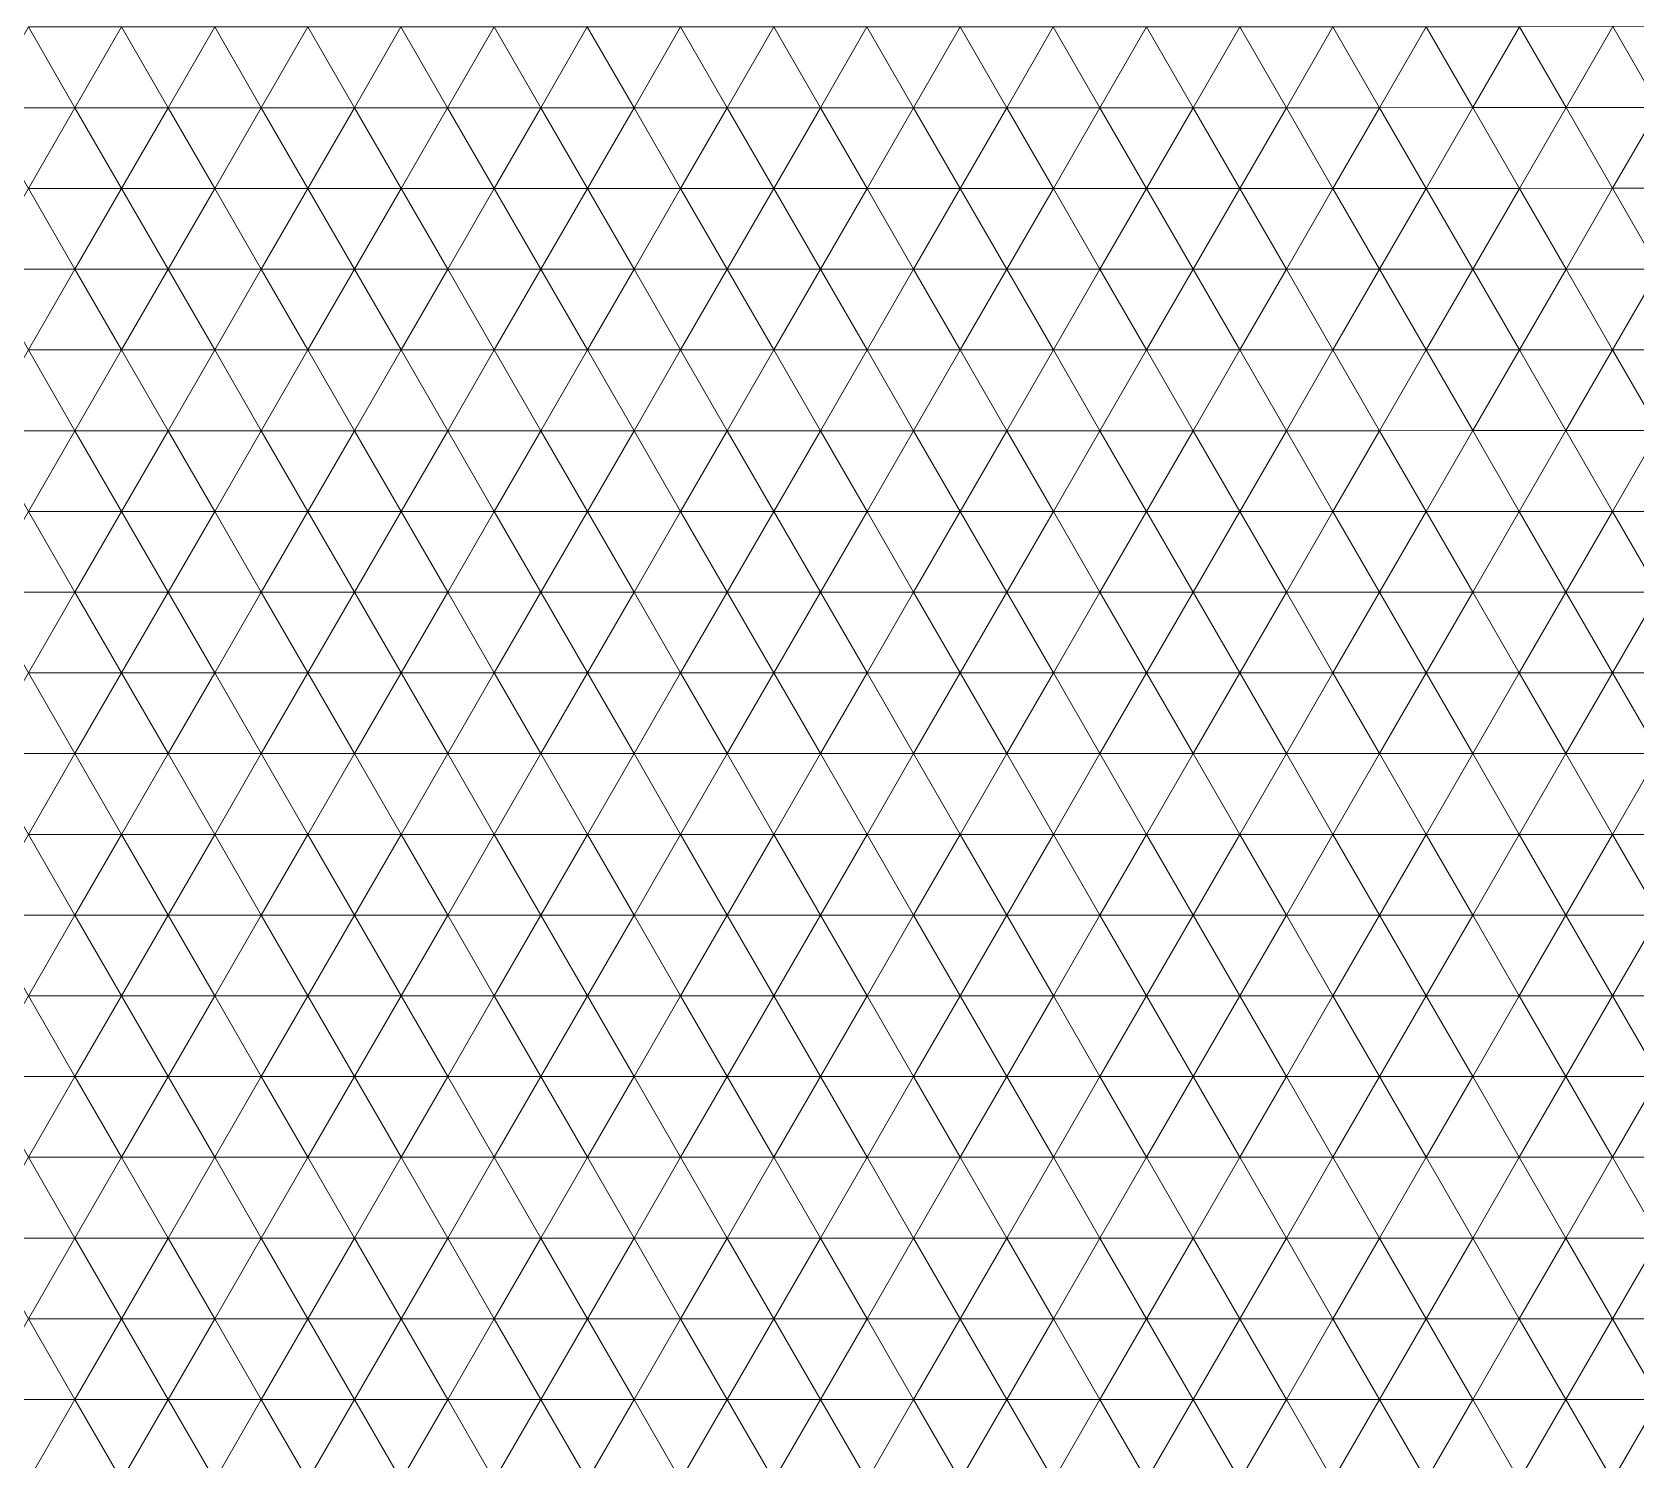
# Model space of a CAD drawing. Extents: x 1.2 to 53.9, y -43.5 to 3.2.
# Drawn here: x 8.108 to 11.55, y -31.497 to -28.434 of the extents above; entities that cross this region are included whole.
import ezdxf

# ---------------------------------------------------------------- set-up
doc = ezdxf.new("R2010")
doc.units = 0
doc.header["$MEASUREMENT"] = 0
doc.layers.add('layer', color=7, linetype='Continuous')

msp = doc.modelspace()

# ---------------------------------------------------------------- linework, layer by layer
at = {"layer": 'layer', "color": 47, "lineweight": 9}
for points in [[(8.0001, -28.5958), (8.2, -28.5958), (8.1001, -28.4226)], [(8.1001, -28.4226), (8.2, -28.5958), (8.3, -28.4226)], [(8.2, -28.5958), (8.4, -28.5958), (8.3, -28.4226)], [(8.3, -28.4226), (8.4, -28.5958), (8.4999, -28.4226)], [(8.4, -28.5958), (8.5999, -28.5958), (8.4999, -28.4226)], [(8.4999, -28.4226), (8.5999, -28.5958), (8.6998, -28.4226)], [(8.5999, -28.5958), (8.7999, -28.5958), (8.6998, -28.4226)], [(8.6998, -28.4226), (8.7999, -28.5958), (8.8997, -28.4226)], [(8.7999, -28.5958), (8.9999, -28.5958), (8.8997, -28.4226)], [(8.8997, -28.4226), (8.9999, -28.5958), (9.0997, -28.4225)], [(8.9999, -28.5958), (9.1999, -28.5958), (9.0997, -28.4225)], [(9.0997, -28.4225), (9.1999, -28.5958), (9.2997, -28.4225)], [(9.1999, -28.5958), (9.3999, -28.5958), (9.2997, -28.4225)], [(9.2997, -28.4225), (9.3999, -28.5958), (9.4997, -28.4225)], [(9.3999, -28.5958), (9.5999, -28.5958), (9.4997, -28.4225)], [(9.4997, -28.4225), (9.5999, -28.5958), (9.6997, -28.4225)], [(9.5999, -28.5958), (9.7999, -28.5958), (9.6997, -28.4225)], [(9.6997, -28.4225), (9.7999, -28.5958), (9.8997, -28.4225)], [(9.7999, -28.5958), (9.9999, -28.5958), (9.8997, -28.4225)], [(9.8997, -28.4225), (9.9999, -28.5958), (10.0998, -28.4225)], [(9.9999, -28.5958), (10.1999, -28.5958), (10.0998, -28.4225)], [(10.0998, -28.4225), (10.1999, -28.5958), (10.2998, -28.4225)], [(10.1999, -28.5958), (10.3999, -28.5958), (10.2998, -28.4225)], [(10.2998, -28.4225), (10.3999, -28.5958), (10.4998, -28.4225)], [(10.3999, -28.5958), (10.5999, -28.5958), (10.4998, -28.4225)], [(10.4998, -28.4225), (10.5999, -28.5958), (10.6999, -28.4225)], [(10.5999, -28.5958), (10.8, -28.5957), (10.6999, -28.4225)], [(10.6999, -28.4225), (10.8, -28.5957), (10.8999, -28.4224)], [(10.8, -28.5957), (11, -28.5957), (10.8999, -28.4224)], [(10.8999, -28.4224), (11, -28.5957), (11.1, -28.4223)], [(11, -28.5957), (11.2001, -28.5956), (11.1, -28.4223)], [(11.1, -28.4223), (11.2001, -28.5956), (11.3002, -28.4221)], [(11.2001, -28.5956), (11.4003, -28.5954), (11.3002, -28.4221)], [(11.3002, -28.4221), (11.4003, -28.5954), (11.5005, -28.4217)], [(11.4003, -28.5954), (11.6007, -28.5951), (11.5005, -28.4217)], [(11.5005, -28.4217), (11.6007, -28.5951), (11.7013, -28.421)], [(8.0001, -28.5958), (8.1, -28.769), (8.2, -28.5958)], [(8.1, -28.769), (8.3, -28.769), (8.2, -28.5958)], [(8.2, -28.5958), (8.3, -28.769), (8.4, -28.5958)], [(8.3, -28.769), (8.5, -28.769), (8.4, -28.5958)], [(8.4, -28.5958), (8.5, -28.769), (8.5999, -28.5958)], [(8.5, -28.769), (8.7, -28.769), (8.5999, -28.5958)], [(8.5999, -28.5958), (8.7, -28.769), (8.7999, -28.5958)], [(8.7, -28.769), (8.8999, -28.769), (8.7999, -28.5958)], [(8.7999, -28.5958), (8.8999, -28.769), (8.9999, -28.5958)], [(8.8999, -28.769), (9.0999, -28.769), (8.9999, -28.5958)], [(8.9999, -28.5958), (9.0999, -28.769), (9.1999, -28.5958)], [(9.0999, -28.769), (9.2999, -28.769), (9.1999, -28.5958)], [(9.1999, -28.5958), (9.2999, -28.769), (9.3999, -28.5958)], [(9.2999, -28.769), (9.4999, -28.769), (9.3999, -28.5958)], [(9.3999, -28.5958), (9.4999, -28.769), (9.5999, -28.5958)], [(9.4999, -28.769), (9.6999, -28.769), (9.5999, -28.5958)], [(9.5999, -28.5958), (9.6999, -28.769), (9.7999, -28.5958)], [(9.6999, -28.769), (9.9, -28.769), (9.7999, -28.5958)], [(9.7999, -28.5958), (9.9, -28.769), (9.9999, -28.5958)], [(9.9, -28.769), (10.1, -28.769), (9.9999, -28.5958)], [(9.9999, -28.5958), (10.1, -28.769), (10.1999, -28.5958)], [(10.1, -28.769), (10.3, -28.769), (10.1999, -28.5958)], [(10.1999, -28.5958), (10.3, -28.769), (10.3999, -28.5958)], [(10.3, -28.769), (10.5, -28.769), (10.3999, -28.5958)], [(10.3999, -28.5958), (10.5, -28.769), (10.5999, -28.5958)], [(10.5, -28.769), (10.7, -28.769), (10.5999, -28.5958)], [(10.5999, -28.5958), (10.7, -28.769), (10.8, -28.5957)], [(10.7, -28.769), (10.9, -28.769), (10.8, -28.5957)], [(10.8, -28.5957), (10.9, -28.769), (11, -28.5957)], [(10.9, -28.769), (11.1, -28.7689), (11, -28.5957)], [(11, -28.5957), (11.1, -28.7689), (11.2001, -28.5956)], [(11.1, -28.7689), (11.3001, -28.7689), (11.2001, -28.5956)], [(11.2001, -28.5956), (11.3001, -28.7689), (11.4003, -28.5954)], [(11.3001, -28.7689), (11.5003, -28.7687), (11.4003, -28.5954)], [(11.4003, -28.5954), (11.5003, -28.7687), (11.6007, -28.5951)], [(11.5003, -28.7687), (11.7007, -28.7685), (11.6007, -28.5951)], [(8, -28.9423), (8.2, -28.9423), (8.1, -28.769)], [(8.1, -28.769), (8.2, -28.9423), (8.3, -28.769)], [(8.2, -28.9423), (8.4, -28.9423), (8.3, -28.769)], [(8.3, -28.769), (8.4, -28.9423), (8.5, -28.769)], [(8.4, -28.9423), (8.6, -28.9423), (8.5, -28.769)], [(8.5, -28.769), (8.6, -28.9423), (8.7, -28.769)], [(8.6, -28.9423), (8.8, -28.9423), (8.7, -28.769)], [(8.7, -28.769), (8.8, -28.9423), (8.8999, -28.769)], [(8.8, -28.9423), (9, -28.9423), (8.8999, -28.769)], [(8.8999, -28.769), (9, -28.9423), (9.0999, -28.769)], [(9, -28.9423), (9.2, -28.9422), (9.0999, -28.769)], [(9.0999, -28.769), (9.2, -28.9422), (9.2999, -28.769)], [(9.2, -28.9422), (9.4, -28.9422), (9.2999, -28.769)], [(9.2999, -28.769), (9.4, -28.9422), (9.4999, -28.769)], [(9.4, -28.9422), (9.6, -28.9422), (9.4999, -28.769)], [(9.4999, -28.769), (9.6, -28.9422), (9.6999, -28.769)], [(9.6, -28.9422), (9.8, -28.9422), (9.6999, -28.769)], [(9.6999, -28.769), (9.8, -28.9422), (9.9, -28.769)], [(9.8, -28.9422), (10, -28.9422), (9.9, -28.769)], [(9.9, -28.769), (10, -28.9422), (10.1, -28.769)], [(10, -28.9422), (10.2, -28.9422), (10.1, -28.769)], [(10.1, -28.769), (10.2, -28.9422), (10.3, -28.769)], [(10.2, -28.9422), (10.4, -28.9422), (10.3, -28.769)], [(10.3, -28.769), (10.4, -28.9422), (10.5, -28.769)], [(10.4, -28.9422), (10.6, -28.9422), (10.5, -28.769)], [(10.5, -28.769), (10.6, -28.9422), (10.7, -28.769)], [(10.6, -28.9422), (10.8, -28.9422), (10.7, -28.769)], [(10.7, -28.769), (10.8, -28.9422), (10.9, -28.769)], [(10.8, -28.9422), (11, -28.9422), (10.9, -28.769)], [(10.9, -28.769), (11, -28.9422), (11.1, -28.7689)], [(11, -28.9422), (11.2001, -28.9422), (11.1, -28.7689)], [(11.1, -28.7689), (11.2001, -28.9422), (11.3001, -28.7689)], [(11.2001, -28.9422), (11.4002, -28.9421), (11.3001, -28.7689)], [(11.3001, -28.7689), (11.4002, -28.9421), (11.5003, -28.7687)], [(11.4002, -28.9421), (11.6003, -28.942), (11.5003, -28.7687)], [(11.5003, -28.7687), (11.6003, -28.942), (11.7007, -28.7685)], [(8, -28.9423), (8.1, -29.1155), (8.2, -28.9423)], [(8.1, -29.1155), (8.3, -29.1155), (8.2, -28.9423)], [(8.2, -28.9423), (8.3, -29.1155), (8.4, -28.9423)], [(8.3, -29.1155), (8.5, -29.1155), (8.4, -28.9423)], [(8.4, -28.9423), (8.5, -29.1155), (8.6, -28.9423)], [(8.5, -29.1155), (8.7, -29.1155), (8.6, -28.9423)], [(8.6, -28.9423), (8.7, -29.1155), (8.8, -28.9423)], [(8.7, -29.1155), (8.9, -29.1155), (8.8, -28.9423)], [(8.8, -28.9423), (8.9, -29.1155), (9, -28.9423)], [(8.9, -29.1155), (9.1, -29.1155), (9, -28.9423)], [(9, -28.9423), (9.1, -29.1155), (9.2, -28.9422)], [(9.1, -29.1155), (9.3, -29.1155), (9.2, -28.9422)], [(9.2, -28.9422), (9.3, -29.1155), (9.4, -28.9422)], [(9.3, -29.1155), (9.5, -29.1155), (9.4, -28.9422)], [(9.4, -28.9422), (9.5, -29.1155), (9.6, -28.9422)], [(9.5, -29.1155), (9.7, -29.1155), (9.6, -28.9422)], [(9.6, -28.9422), (9.7, -29.1155), (9.8, -28.9422)], [(9.7, -29.1155), (9.9, -29.1155), (9.8, -28.9422)], [(9.8, -28.9422), (9.9, -29.1155), (10, -28.9422)], [(9.9, -29.1155), (10.1, -29.1155), (10, -28.9422)], [(10, -28.9422), (10.1, -29.1155), (10.2, -28.9422)], [(10.1, -29.1155), (10.3, -29.1155), (10.2, -28.9422)], [(10.2, -28.9422), (10.3, -29.1155), (10.4, -28.9422)], [(10.3, -29.1155), (10.5, -29.1155), (10.4, -28.9422)], [(10.4, -28.9422), (10.5, -29.1155), (10.6, -28.9422)], [(10.5, -29.1155), (10.7, -29.1155), (10.6, -28.9422)], [(10.6, -28.9422), (10.7, -29.1155), (10.8, -28.9422)], [(10.7, -29.1155), (10.9, -29.1154), (10.8, -28.9422)], [(10.8, -28.9422), (10.9, -29.1154), (11, -28.9422)], [(10.9, -29.1154), (11.1, -29.1154), (11, -28.9422)], [(11, -28.9422), (11.1, -29.1154), (11.2001, -28.9422)], [(11.1, -29.1154), (11.3001, -29.1154), (11.2001, -28.9422)], [(11.2001, -28.9422), (11.3001, -29.1154), (11.4002, -28.9421)], [(11.3001, -29.1154), (11.5001, -29.1154), (11.4002, -28.9421)], [(11.4002, -28.9421), (11.5001, -29.1154), (11.6003, -28.942)], [(11.5001, -29.1154), (11.7003, -29.1153), (11.6003, -28.942)], [(8, -29.2887), (8.2, -29.2887), (8.1, -29.1155)], [(8.1, -29.1155), (8.2, -29.2887), (8.3, -29.1155)], [(8.2, -29.2887), (8.4, -29.2887), (8.3, -29.1155)], [(8.3, -29.1155), (8.4, -29.2887), (8.5, -29.1155)], [(8.4, -29.2887), (8.6, -29.2887), (8.5, -29.1155)], [(8.5, -29.1155), (8.6, -29.2887), (8.7, -29.1155)], [(8.6, -29.2887), (8.8, -29.2887), (8.7, -29.1155)], [(8.7, -29.1155), (8.8, -29.2887), (8.9, -29.1155)], [(8.8, -29.2887), (9, -29.2887), (8.9, -29.1155)], [(8.9, -29.1155), (9, -29.2887), (9.1, -29.1155)], [(9, -29.2887), (9.2, -29.2887), (9.1, -29.1155)], [(9.1, -29.1155), (9.2, -29.2887), (9.3, -29.1155)], [(9.2, -29.2887), (9.4, -29.2887), (9.3, -29.1155)], [(9.3, -29.1155), (9.4, -29.2887), (9.5, -29.1155)], [(9.4, -29.2887), (9.6, -29.2887), (9.5, -29.1155)], [(9.5, -29.1155), (9.6, -29.2887), (9.7, -29.1155)], [(9.6, -29.2887), (9.8, -29.2887), (9.7, -29.1155)], [(9.7, -29.1155), (9.8, -29.2887), (9.9, -29.1155)], [(9.8, -29.2887), (10, -29.2887), (9.9, -29.1155)], [(9.9, -29.1155), (10, -29.2887), (10.1, -29.1155)], [(10, -29.2887), (10.2, -29.2887), (10.1, -29.1155)], [(10.1, -29.1155), (10.2, -29.2887), (10.3, -29.1155)], [(10.2, -29.2887), (10.4, -29.2887), (10.3, -29.1155)], [(10.3, -29.1155), (10.4, -29.2887), (10.5, -29.1155)], [(10.4, -29.2887), (10.6, -29.2887), (10.5, -29.1155)], [(10.5, -29.1155), (10.6, -29.2887), (10.7, -29.1155)], [(10.6, -29.2887), (10.8, -29.2887), (10.7, -29.1155)], [(10.7, -29.1155), (10.8, -29.2887), (10.9, -29.1154)], [(10.8, -29.2887), (11, -29.2887), (10.9, -29.1154)], [(10.9, -29.1154), (11, -29.2887), (11.1, -29.1154)], [(11, -29.2887), (11.2, -29.2886), (11.1, -29.1154)], [(11.1, -29.1154), (11.2, -29.2886), (11.3001, -29.1154)], [(11.2, -29.2886), (11.4001, -29.2886), (11.3001, -29.1154)], [(11.3001, -29.1154), (11.4001, -29.2886), (11.5001, -29.1154)], [(11.4001, -29.2886), (11.6001, -29.2886), (11.5001, -29.1154)], [(11.5001, -29.1154), (11.6001, -29.2886), (11.7003, -29.1153)], [(8, -29.2887), (8.1, -29.4619), (8.2, -29.2887)], [(8.1, -29.4619), (8.3, -29.4619), (8.2, -29.2887)], [(8.2, -29.2887), (8.3, -29.4619), (8.4, -29.2887)], [(8.3, -29.4619), (8.5, -29.4619), (8.4, -29.2887)], [(8.4, -29.2887), (8.5, -29.4619), (8.6, -29.2887)], [(8.5, -29.4619), (8.7, -29.4619), (8.6, -29.2887)], [(8.6, -29.2887), (8.7, -29.4619), (8.8, -29.2887)], [(8.7, -29.4619), (8.9, -29.4619), (8.8, -29.2887)], [(8.8, -29.2887), (8.9, -29.4619), (9, -29.2887)], [(8.9, -29.4619), (9.1, -29.4619), (9, -29.2887)], [(9, -29.2887), (9.1, -29.4619), (9.2, -29.2887)], [(9.1, -29.4619), (9.3, -29.4619), (9.2, -29.2887)], [(9.2, -29.2887), (9.3, -29.4619), (9.4, -29.2887)], [(9.3, -29.4619), (9.5, -29.4619), (9.4, -29.2887)], [(9.4, -29.2887), (9.5, -29.4619), (9.6, -29.2887)], [(9.5, -29.4619), (9.7, -29.4619), (9.6, -29.2887)], [(9.6, -29.2887), (9.7, -29.4619), (9.8, -29.2887)], [(9.7, -29.4619), (9.9, -29.4619), (9.8, -29.2887)], [(9.8, -29.2887), (9.9, -29.4619), (10, -29.2887)], [(9.9, -29.4619), (10.1, -29.4619), (10, -29.2887)], [(10, -29.2887), (10.1, -29.4619), (10.2, -29.2887)], [(10.1, -29.4619), (10.3, -29.4619), (10.2, -29.2887)], [(10.2, -29.2887), (10.3, -29.4619), (10.4, -29.2887)], [(10.3, -29.4619), (10.5, -29.4619), (10.4, -29.2887)], [(10.4, -29.2887), (10.5, -29.4619), (10.6, -29.2887)], [(10.5, -29.4619), (10.7, -29.4619), (10.6, -29.2887)], [(10.6, -29.2887), (10.7, -29.4619), (10.8, -29.2887)], [(10.7, -29.4619), (10.9, -29.4619), (10.8, -29.2887)], [(10.8, -29.2887), (10.9, -29.4619), (11, -29.2887)], [(10.9, -29.4619), (11.1, -29.4619), (11, -29.2887)], [(11, -29.2887), (11.1, -29.4619), (11.2, -29.2886)], [(11.1, -29.4619), (11.3, -29.4619), (11.2, -29.2886)], [(11.2, -29.2886), (11.3, -29.4619), (11.4001, -29.2886)], [(11.3, -29.4619), (11.5001, -29.4618), (11.4001, -29.2886)], [(11.4001, -29.2886), (11.5001, -29.4618), (11.6001, -29.2886)], [(11.5001, -29.4618), (11.7001, -29.4618), (11.6001, -29.2886)], [(8, -29.6351), (8.2, -29.6351), (8.1, -29.4619)], [(8.1, -29.4619), (8.2, -29.6351), (8.3, -29.4619)], [(8.2, -29.6351), (8.4, -29.6351), (8.3, -29.4619)], [(8.3, -29.4619), (8.4, -29.6351), (8.5, -29.4619)], [(8.4, -29.6351), (8.6, -29.6351), (8.5, -29.4619)], [(8.5, -29.4619), (8.6, -29.6351), (8.7, -29.4619)], [(8.6, -29.6351), (8.8, -29.6351), (8.7, -29.4619)], [(8.7, -29.4619), (8.8, -29.6351), (8.9, -29.4619)], [(8.8, -29.6351), (9, -29.6351), (8.9, -29.4619)], [(8.9, -29.4619), (9, -29.6351), (9.1, -29.4619)], [(9, -29.6351), (9.2, -29.6351), (9.1, -29.4619)], [(9.1, -29.4619), (9.2, -29.6351), (9.3, -29.4619)], [(9.2, -29.6351), (9.4, -29.6351), (9.3, -29.4619)], [(9.3, -29.4619), (9.4, -29.6351), (9.5, -29.4619)], [(9.4, -29.6351), (9.6, -29.6351), (9.5, -29.4619)], [(9.5, -29.4619), (9.6, -29.6351), (9.7, -29.4619)], [(9.6, -29.6351), (9.8, -29.6351), (9.7, -29.4619)], [(9.7, -29.4619), (9.8, -29.6351), (9.9, -29.4619)], [(9.8, -29.6351), (10, -29.6351), (9.9, -29.4619)], [(9.9, -29.4619), (10, -29.6351), (10.1, -29.4619)], [(10, -29.6351), (10.2, -29.6351), (10.1, -29.4619)], [(10.1, -29.4619), (10.2, -29.6351), (10.3, -29.4619)], [(10.2, -29.6351), (10.4, -29.6351), (10.3, -29.4619)], [(10.3, -29.4619), (10.4, -29.6351), (10.5, -29.4619)], [(10.4, -29.6351), (10.6, -29.6351), (10.5, -29.4619)], [(10.5, -29.4619), (10.6, -29.6351), (10.7, -29.4619)], [(10.6, -29.6351), (10.8, -29.6351), (10.7, -29.4619)], [(10.7, -29.4619), (10.8, -29.6351), (10.9, -29.4619)], [(10.8, -29.6351), (11, -29.6351), (10.9, -29.4619)], [(10.9, -29.4619), (11, -29.6351), (11.1, -29.4619)], [(11, -29.6351), (11.2, -29.6351), (11.1, -29.4619)], [(11.1, -29.4619), (11.2, -29.6351), (11.3, -29.4619)], [(11.2, -29.6351), (11.4, -29.6351), (11.3, -29.4619)], [(11.3, -29.4619), (11.4, -29.6351), (11.5001, -29.4618)], [(11.4, -29.6351), (11.6001, -29.6351), (11.5001, -29.4618)], [(11.5001, -29.4618), (11.6001, -29.6351), (11.7001, -29.4618)], [(8, -29.6351), (8.1, -29.8083), (8.2, -29.6351)], [(8.1, -29.8083), (8.3, -29.8083), (8.2, -29.6351)], [(8.2, -29.6351), (8.3, -29.8083), (8.4, -29.6351)], [(8.3, -29.8083), (8.5, -29.8083), (8.4, -29.6351)], [(8.4, -29.6351), (8.5, -29.8083), (8.6, -29.6351)], [(8.5, -29.8083), (8.7, -29.8083), (8.6, -29.6351)], [(8.6, -29.6351), (8.7, -29.8083), (8.8, -29.6351)], [(8.7, -29.8083), (8.9, -29.8083), (8.8, -29.6351)], [(8.8, -29.6351), (8.9, -29.8083), (9, -29.6351)], [(8.9, -29.8083), (9.1, -29.8083), (9, -29.6351)], [(9, -29.6351), (9.1, -29.8083), (9.2, -29.6351)], [(9.1, -29.8083), (9.3, -29.8083), (9.2, -29.6351)], [(9.2, -29.6351), (9.3, -29.8083), (9.4, -29.6351)], [(9.3, -29.8083), (9.5, -29.8083), (9.4, -29.6351)], [(9.4, -29.6351), (9.5, -29.8083), (9.6, -29.6351)], [(9.5, -29.8083), (9.7, -29.8083), (9.6, -29.6351)], [(9.6, -29.6351), (9.7, -29.8083), (9.8, -29.6351)], [(9.7, -29.8083), (9.9, -29.8083), (9.8, -29.6351)], [(9.8, -29.6351), (9.9, -29.8083), (10, -29.6351)], [(9.9, -29.8083), (10.1, -29.8083), (10, -29.6351)], [(10, -29.6351), (10.1, -29.8083), (10.2, -29.6351)], [(10.1, -29.8083), (10.3, -29.8083), (10.2, -29.6351)], [(10.2, -29.6351), (10.3, -29.8083), (10.4, -29.6351)], [(10.3, -29.8083), (10.5, -29.8083), (10.4, -29.6351)], [(10.4, -29.6351), (10.5, -29.8083), (10.6, -29.6351)], [(10.5, -29.8083), (10.7, -29.8083), (10.6, -29.6351)], [(10.6, -29.6351), (10.7, -29.8083), (10.8, -29.6351)], [(10.7, -29.8083), (10.9, -29.8083), (10.8, -29.6351)], [(10.8, -29.6351), (10.9, -29.8083), (11, -29.6351)], [(10.9, -29.8083), (11.1, -29.8083), (11, -29.6351)], [(11, -29.6351), (11.1, -29.8083), (11.2, -29.6351)], [(11.1, -29.8083), (11.3, -29.8083), (11.2, -29.6351)], [(11.2, -29.6351), (11.3, -29.8083), (11.4, -29.6351)], [(11.3, -29.8083), (11.5, -29.8083), (11.4, -29.6351)], [(11.4, -29.6351), (11.5, -29.8083), (11.6001, -29.6351)], [(11.5, -29.8083), (11.7, -29.8083), (11.6001, -29.6351)], [(8, -29.9815), (8.2, -29.9815), (8.1, -29.8083)], [(8.1, -29.8083), (8.2, -29.9815), (8.3, -29.8083)], [(8.2, -29.9815), (8.4, -29.9815), (8.3, -29.8083)], [(8.3, -29.8083), (8.4, -29.9815), (8.5, -29.8083)], [(8.4, -29.9815), (8.6, -29.9815), (8.5, -29.8083)], [(8.5, -29.8083), (8.6, -29.9815), (8.7, -29.8083)], [(8.6, -29.9815), (8.8, -29.9815), (8.7, -29.8083)], [(8.7, -29.8083), (8.8, -29.9815), (8.9, -29.8083)], [(8.8, -29.9815), (9, -29.9815), (8.9, -29.8083)], [(8.9, -29.8083), (9, -29.9815), (9.1, -29.8083)], [(9, -29.9815), (9.2, -29.9815), (9.1, -29.8083)], [(9.1, -29.8083), (9.2, -29.9815), (9.3, -29.8083)], [(9.2, -29.9815), (9.4, -29.9815), (9.3, -29.8083)], [(9.3, -29.8083), (9.4, -29.9815), (9.5, -29.8083)], [(9.4, -29.9815), (9.6, -29.9815), (9.5, -29.8083)], [(9.5, -29.8083), (9.6, -29.9815), (9.7, -29.8083)], [(9.6, -29.9815), (9.8, -29.9815), (9.7, -29.8083)], [(9.7, -29.8083), (9.8, -29.9815), (9.9, -29.8083)], [(9.8, -29.9815), (10, -29.9815), (9.9, -29.8083)], [(9.9, -29.8083), (10, -29.9815), (10.1, -29.8083)], [(10, -29.9815), (10.2, -29.9815), (10.1, -29.8083)], [(10.1, -29.8083), (10.2, -29.9815), (10.3, -29.8083)], [(10.2, -29.9815), (10.4, -29.9815), (10.3, -29.8083)], [(10.3, -29.8083), (10.4, -29.9815), (10.5, -29.8083)], [(10.4, -29.9815), (10.6, -29.9815), (10.5, -29.8083)], [(10.5, -29.8083), (10.6, -29.9815), (10.7, -29.8083)], [(10.6, -29.9815), (10.8, -29.9815), (10.7, -29.8083)], [(10.7, -29.8083), (10.8, -29.9815), (10.9, -29.8083)], [(10.8, -29.9815), (11, -29.9815), (10.9, -29.8083)], [(10.9, -29.8083), (11, -29.9815), (11.1, -29.8083)], [(11, -29.9815), (11.2, -29.9815), (11.1, -29.8083)], [(11.1, -29.8083), (11.2, -29.9815), (11.3, -29.8083)], [(11.2, -29.9815), (11.4, -29.9815), (11.3, -29.8083)], [(11.3, -29.8083), (11.4, -29.9815), (11.5, -29.8083)], [(11.4, -29.9815), (11.6, -29.9815), (11.5, -29.8083)], [(11.5, -29.8083), (11.6, -29.9815), (11.7, -29.8083)], [(8, -29.9815), (8.1, -30.1547), (8.2, -29.9815)], [(8.1, -30.1547), (8.3, -30.1547), (8.2, -29.9815)], [(8.2, -29.9815), (8.3, -30.1547), (8.4, -29.9815)], [(8.3, -30.1547), (8.5, -30.1547), (8.4, -29.9815)], [(8.4, -29.9815), (8.5, -30.1547), (8.6, -29.9815)], [(8.5, -30.1547), (8.7, -30.1547), (8.6, -29.9815)], [(8.6, -29.9815), (8.7, -30.1547), (8.8, -29.9815)], [(8.7, -30.1547), (8.9, -30.1547), (8.8, -29.9815)], [(8.8, -29.9815), (8.9, -30.1547), (9, -29.9815)], [(8.9, -30.1547), (9.1, -30.1547), (9, -29.9815)], [(9, -29.9815), (9.1, -30.1547), (9.2, -29.9815)], [(9.1, -30.1547), (9.3, -30.1547), (9.2, -29.9815)], [(9.2, -29.9815), (9.3, -30.1547), (9.4, -29.9815)], [(9.3, -30.1547), (9.5, -30.1547), (9.4, -29.9815)], [(9.4, -29.9815), (9.5, -30.1547), (9.6, -29.9815)], [(9.5, -30.1547), (9.7, -30.1547), (9.6, -29.9815)], [(9.6, -29.9815), (9.7, -30.1547), (9.8, -29.9815)], [(9.7, -30.1547), (9.9, -30.1547), (9.8, -29.9815)], [(9.8, -29.9815), (9.9, -30.1547), (10, -29.9815)], [(9.9, -30.1547), (10.1, -30.1547), (10, -29.9815)], [(10, -29.9815), (10.1, -30.1547), (10.2, -29.9815)], [(10.1, -30.1547), (10.3, -30.1547), (10.2, -29.9815)], [(10.2, -29.9815), (10.3, -30.1547), (10.4, -29.9815)], [(10.3, -30.1547), (10.5, -30.1547), (10.4, -29.9815)], [(10.4, -29.9815), (10.5, -30.1547), (10.6, -29.9815)], [(10.5, -30.1547), (10.7, -30.1547), (10.6, -29.9815)], [(10.6, -29.9815), (10.7, -30.1547), (10.8, -29.9815)], [(10.7, -30.1547), (10.9, -30.1547), (10.8, -29.9815)], [(10.8, -29.9815), (10.9, -30.1547), (11, -29.9815)], [(10.9, -30.1547), (11.1, -30.1547), (11, -29.9815)], [(11, -29.9815), (11.1, -30.1547), (11.2, -29.9815)], [(11.1, -30.1547), (11.3, -30.1547), (11.2, -29.9815)], [(11.2, -29.9815), (11.3, -30.1547), (11.4, -29.9815)], [(11.3, -30.1547), (11.5, -30.1547), (11.4, -29.9815)], [(11.4, -29.9815), (11.5, -30.1547), (11.6, -29.9815)], [(11.5, -30.1547), (11.7, -30.1547), (11.6, -29.9815)], [(8, -30.3279), (8.2, -30.3279), (8.1, -30.1547)], [(8.1, -30.1547), (8.2, -30.3279), (8.3, -30.1547)], [(8.2, -30.3279), (8.4, -30.3279), (8.3, -30.1547)], [(8.3, -30.1547), (8.4, -30.3279), (8.5, -30.1547)], [(8.4, -30.3279), (8.6, -30.3279), (8.5, -30.1547)], [(8.5, -30.1547), (8.6, -30.3279), (8.7, -30.1547)], [(8.6, -30.3279), (8.8, -30.3279), (8.7, -30.1547)], [(8.7, -30.1547), (8.8, -30.3279), (8.9, -30.1547)], [(8.8, -30.3279), (9, -30.3279), (8.9, -30.1547)], [(8.9, -30.1547), (9, -30.3279), (9.1, -30.1547)], [(9, -30.3279), (9.2, -30.3279), (9.1, -30.1547)], [(9.1, -30.1547), (9.2, -30.3279), (9.3, -30.1547)], [(9.2, -30.3279), (9.4, -30.3279), (9.3, -30.1547)], [(9.3, -30.1547), (9.4, -30.3279), (9.5, -30.1547)], [(9.4, -30.3279), (9.6, -30.3279), (9.5, -30.1547)], [(9.5, -30.1547), (9.6, -30.3279), (9.7, -30.1547)], [(9.6, -30.3279), (9.8, -30.3279), (9.7, -30.1547)], [(9.7, -30.1547), (9.8, -30.3279), (9.9, -30.1547)], [(9.8, -30.3279), (10, -30.3279), (9.9, -30.1547)], [(9.9, -30.1547), (10, -30.3279), (10.1, -30.1547)], [(10, -30.3279), (10.2, -30.3279), (10.1, -30.1547)], [(10.1, -30.1547), (10.2, -30.3279), (10.3, -30.1547)], [(10.2, -30.3279), (10.4, -30.3279), (10.3, -30.1547)], [(10.3, -30.1547), (10.4, -30.3279), (10.5, -30.1547)], [(10.4, -30.3279), (10.6, -30.3279), (10.5, -30.1547)], [(10.5, -30.1547), (10.6, -30.3279), (10.7, -30.1547)], [(10.6, -30.3279), (10.8, -30.3279), (10.7, -30.1547)], [(10.7, -30.1547), (10.8, -30.3279), (10.9, -30.1547)], [(10.8, -30.3279), (11, -30.3279), (10.9, -30.1547)], [(10.9, -30.1547), (11, -30.3279), (11.1, -30.1547)], [(11, -30.3279), (11.2, -30.3279), (11.1, -30.1547)], [(11.1, -30.1547), (11.2, -30.3279), (11.3, -30.1547)], [(11.2, -30.3279), (11.4, -30.3279), (11.3, -30.1547)], [(11.3, -30.1547), (11.4, -30.3279), (11.5, -30.1547)], [(11.4, -30.3279), (11.6, -30.3279), (11.5, -30.1547)], [(11.5, -30.1547), (11.6, -30.3279), (11.7, -30.1547)], [(8, -30.3279), (8.1, -30.5011), (8.2, -30.3279)], [(8.1, -30.5011), (8.3, -30.5011), (8.2, -30.3279)], [(8.2, -30.3279), (8.3, -30.5011), (8.4, -30.3279)], [(8.3, -30.5011), (8.5, -30.5011), (8.4, -30.3279)], [(8.4, -30.3279), (8.5, -30.5011), (8.6, -30.3279)], [(8.5, -30.5011), (8.7, -30.5011), (8.6, -30.3279)], [(8.6, -30.3279), (8.7, -30.5011), (8.8, -30.3279)], [(8.7, -30.5011), (8.9, -30.5011), (8.8, -30.3279)], [(8.8, -30.3279), (8.9, -30.5011), (9, -30.3279)], [(8.9, -30.5011), (9.1, -30.5011), (9, -30.3279)], [(9, -30.3279), (9.1, -30.5011), (9.2, -30.3279)], [(9.1, -30.5011), (9.3, -30.5011), (9.2, -30.3279)], [(9.2, -30.3279), (9.3, -30.5011), (9.4, -30.3279)], [(9.3, -30.5011), (9.5, -30.5011), (9.4, -30.3279)], [(9.4, -30.3279), (9.5, -30.5011), (9.6, -30.3279)], [(9.5, -30.5011), (9.7, -30.5011), (9.6, -30.3279)], [(9.6, -30.3279), (9.7, -30.5011), (9.8, -30.3279)], [(9.7, -30.5011), (9.9, -30.5011), (9.8, -30.3279)], [(9.8, -30.3279), (9.9, -30.5011), (10, -30.3279)], [(9.9, -30.5011), (10.1, -30.5011), (10, -30.3279)], [(10, -30.3279), (10.1, -30.5011), (10.2, -30.3279)], [(10.1, -30.5011), (10.3, -30.5011), (10.2, -30.3279)], [(10.2, -30.3279), (10.3, -30.5011), (10.4, -30.3279)], [(10.3, -30.5011), (10.5, -30.5011), (10.4, -30.3279)], [(10.4, -30.3279), (10.5, -30.5011), (10.6, -30.3279)], [(10.5, -30.5011), (10.7, -30.5011), (10.6, -30.3279)], [(10.6, -30.3279), (10.7, -30.5011), (10.8, -30.3279)], [(10.7, -30.5011), (10.9, -30.5011), (10.8, -30.3279)], [(10.8, -30.3279), (10.9, -30.5011), (11, -30.3279)], [(10.9, -30.5011), (11.1, -30.5011), (11, -30.3279)], [(11, -30.3279), (11.1, -30.5011), (11.2, -30.3279)], [(11.1, -30.5011), (11.3, -30.5011), (11.2, -30.3279)], [(11.2, -30.3279), (11.3, -30.5011), (11.4, -30.3279)], [(11.3, -30.5011), (11.5, -30.5011), (11.4, -30.3279)], [(11.4, -30.3279), (11.5, -30.5011), (11.6, -30.3279)], [(11.5, -30.5011), (11.7, -30.5011), (11.6, -30.3279)], [(8, -30.6743), (8.2, -30.6743), (8.1, -30.5011)], [(8.1, -30.5011), (8.2, -30.6743), (8.3, -30.5011)], [(8.2, -30.6743), (8.4, -30.6743), (8.3, -30.5011)], [(8.3, -30.5011), (8.4, -30.6743), (8.5, -30.5011)], [(8.4, -30.6743), (8.6, -30.6743), (8.5, -30.5011)], [(8.5, -30.5011), (8.6, -30.6743), (8.7, -30.5011)], [(8.6, -30.6743), (8.8, -30.6743), (8.7, -30.5011)], [(8.7, -30.5011), (8.8, -30.6743), (8.9, -30.5011)], [(8.8, -30.6743), (9, -30.6743), (8.9, -30.5011)], [(8.9, -30.5011), (9, -30.6743), (9.1, -30.5011)], [(9, -30.6743), (9.2, -30.6743), (9.1, -30.5011)], [(9.1, -30.5011), (9.2, -30.6743), (9.3, -30.5011)], [(9.2, -30.6743), (9.4, -30.6743), (9.3, -30.5011)], [(9.3, -30.5011), (9.4, -30.6743), (9.5, -30.5011)], [(9.4, -30.6743), (9.6, -30.6743), (9.5, -30.5011)], [(9.5, -30.5011), (9.6, -30.6743), (9.7, -30.5011)], [(9.6, -30.6743), (9.8, -30.6743), (9.7, -30.5011)], [(9.7, -30.5011), (9.8, -30.6743), (9.9, -30.5011)], [(9.8, -30.6743), (10, -30.6743), (9.9, -30.5011)], [(9.9, -30.5011), (10, -30.6743), (10.1, -30.5011)], [(10, -30.6743), (10.2, -30.6743), (10.1, -30.5011)], [(10.1, -30.5011), (10.2, -30.6743), (10.3, -30.5011)], [(10.2, -30.6743), (10.4, -30.6743), (10.3, -30.5011)], [(10.3, -30.5011), (10.4, -30.6743), (10.5, -30.5011)], [(10.4, -30.6743), (10.6, -30.6743), (10.5, -30.5011)], [(10.5, -30.5011), (10.6, -30.6743), (10.7, -30.5011)], [(10.6, -30.6743), (10.8, -30.6743), (10.7, -30.5011)], [(10.7, -30.5011), (10.8, -30.6743), (10.9, -30.5011)], [(10.8, -30.6743), (11, -30.6743), (10.9, -30.5011)], [(10.9, -30.5011), (11, -30.6743), (11.1, -30.5011)], [(11, -30.6743), (11.2, -30.6743), (11.1, -30.5011)], [(11.1, -30.5011), (11.2, -30.6743), (11.3, -30.5011)], [(11.2, -30.6743), (11.4, -30.6743), (11.3, -30.5011)], [(11.3, -30.5011), (11.4, -30.6743), (11.5, -30.5011)], [(11.4, -30.6743), (11.6, -30.6743), (11.5, -30.5011)], [(11.5, -30.5011), (11.6, -30.6743), (11.7, -30.5011)], [(8.2, -30.6743), (8, -30.6743), (8.1, -30.8475)], [(8.3, -30.8475), (8.2, -30.6743), (8.1, -30.8475)], [(8.4, -30.6743), (8.2, -30.6743), (8.3, -30.8475)], [(8.5, -30.8475), (8.4, -30.6743), (8.3, -30.8475)], [(8.6, -30.6743), (8.4, -30.6743), (8.5, -30.8475)], [(8.7, -30.8475), (8.6, -30.6743), (8.5, -30.8475)], [(8.8, -30.6743), (8.6, -30.6743), (8.7, -30.8475)], [(8.9, -30.8475), (8.8, -30.6743), (8.7, -30.8475)], [(9, -30.6743), (8.8, -30.6743), (8.9, -30.8475)], [(9.1, -30.8475), (9, -30.6743), (8.9, -30.8475)], [(9.2, -30.6743), (9, -30.6743), (9.1, -30.8475)], [(9.3, -30.8475), (9.2, -30.6743), (9.1, -30.8475)], [(9.4, -30.6743), (9.2, -30.6743), (9.3, -30.8475)], [(9.5, -30.8475), (9.4, -30.6743), (9.3, -30.8475)], [(9.6, -30.6743), (9.4, -30.6743), (9.5, -30.8475)], [(9.7, -30.8475), (9.6, -30.6743), (9.5, -30.8475)], [(9.8, -30.6743), (9.6, -30.6743), (9.7, -30.8475)], [(9.9, -30.8475), (9.8, -30.6743), (9.7, -30.8475)], [(10, -30.6743), (9.8, -30.6743), (9.9, -30.8475)], [(10.1, -30.8475), (10, -30.6743), (9.9, -30.8475)], [(10.2, -30.6743), (10, -30.6743), (10.1, -30.8475)], [(10.3, -30.8475), (10.2, -30.6743), (10.1, -30.8475)], [(10.4, -30.6743), (10.2, -30.6743), (10.3, -30.8475)], [(10.5, -30.8475), (10.4, -30.6743), (10.3, -30.8475)], [(10.6, -30.6743), (10.4, -30.6743), (10.5, -30.8475)], [(10.7, -30.8475), (10.6, -30.6743), (10.5, -30.8475)], [(10.8, -30.6743), (10.6, -30.6743), (10.7, -30.8475)], [(10.9, -30.8475), (10.8, -30.6743), (10.7, -30.8475)], [(11, -30.6743), (10.8, -30.6743), (10.9, -30.8475)], [(11.1, -30.8475), (11, -30.6743), (10.9, -30.8475)], [(11.2, -30.6743), (11, -30.6743), (11.1, -30.8475)], [(11.3, -30.8475), (11.2, -30.6743), (11.1, -30.8475)], [(11.4, -30.6743), (11.2, -30.6743), (11.3, -30.8475)], [(11.5, -30.8475), (11.4, -30.6743), (11.3, -30.8475)], [(11.6, -30.6743), (11.4, -30.6743), (11.5, -30.8475)], [(11.7, -30.8475), (11.6, -30.6743), (11.5, -30.8475)], [(8.2, -31.0207), (8.1, -30.8475), (8, -31.0207)], [(8.3, -30.8475), (8.1, -30.8475), (8.2, -31.0207)], [(8.4, -31.0207), (8.3, -30.8475), (8.2, -31.0207)], [(8.5, -30.8475), (8.3, -30.8475), (8.4, -31.0207)], [(8.6, -31.0207), (8.5, -30.8475), (8.4, -31.0207)], [(8.7, -30.8475), (8.5, -30.8475), (8.6, -31.0207)], [(8.8, -31.0207), (8.7, -30.8475), (8.6, -31.0207)], [(8.9, -30.8475), (8.7, -30.8475), (8.8, -31.0207)], [(9, -31.0207), (8.9, -30.8475), (8.8, -31.0207)], [(9.1, -30.8475), (8.9, -30.8475), (9, -31.0207)], [(9.2, -31.0207), (9.1, -30.8475), (9, -31.0207)], [(9.3, -30.8475), (9.1, -30.8475), (9.2, -31.0207)], [(9.4, -31.0207), (9.3, -30.8475), (9.2, -31.0207)], [(9.5, -30.8475), (9.3, -30.8475), (9.4, -31.0207)], [(9.6, -31.0207), (9.5, -30.8475), (9.4, -31.0207)], [(9.7, -30.8475), (9.5, -30.8475), (9.6, -31.0207)], [(9.8, -31.0207), (9.7, -30.8475), (9.6, -31.0207)], [(9.9, -30.8475), (9.7, -30.8475), (9.8, -31.0207)], [(10, -31.0207), (9.9, -30.8475), (9.8, -31.0207)], [(10.1, -30.8475), (9.9, -30.8475), (10, -31.0207)], [(10.2, -31.0207), (10.1, -30.8475), (10, -31.0207)], [(10.3, -30.8475), (10.1, -30.8475), (10.2, -31.0207)], [(10.4, -31.0207), (10.3, -30.8475), (10.2, -31.0207)], [(10.5, -30.8475), (10.3, -30.8475), (10.4, -31.0207)], [(10.6, -31.0207), (10.5, -30.8475), (10.4, -31.0207)], [(10.7, -30.8475), (10.5, -30.8475), (10.6, -31.0207)], [(10.8, -31.0207), (10.7, -30.8475), (10.6, -31.0207)], [(10.9, -30.8475), (10.7, -30.8475), (10.8, -31.0207)], [(11, -31.0207), (10.9, -30.8475), (10.8, -31.0207)], [(11.1, -30.8475), (10.9, -30.8475), (11, -31.0207)], [(11.2, -31.0207), (11.1, -30.8475), (11, -31.0207)], [(11.3, -30.8475), (11.1, -30.8475), (11.2, -31.0207)], [(11.4, -31.0207), (11.3, -30.8475), (11.2, -31.0207)], [(11.5, -30.8475), (11.3, -30.8475), (11.4, -31.0207)], [(11.6, -31.0207), (11.5, -30.8475), (11.4, -31.0207)], [(11.7, -30.8475), (11.5, -30.8475), (11.6, -31.0207)], [(8.2, -31.0207), (8, -31.0207), (8.1, -31.1939)], [(8.3, -31.1939), (8.2, -31.0207), (8.1, -31.1939)], [(8.4, -31.0207), (8.2, -31.0207), (8.3, -31.1939)], [(8.5, -31.1939), (8.4, -31.0207), (8.3, -31.1939)], [(8.6, -31.0207), (8.4, -31.0207), (8.5, -31.1939)], [(8.7, -31.1939), (8.6, -31.0207), (8.5, -31.1939)], [(8.8, -31.0207), (8.6, -31.0207), (8.7, -31.1939)], [(8.9, -31.1939), (8.8, -31.0207), (8.7, -31.1939)], [(9, -31.0207), (8.8, -31.0207), (8.9, -31.1939)], [(9.1, -31.1939), (9, -31.0207), (8.9, -31.1939)], [(9.2, -31.0207), (9, -31.0207), (9.1, -31.1939)], [(9.3, -31.1939), (9.2, -31.0207), (9.1, -31.1939)], [(9.4, -31.0207), (9.2, -31.0207), (9.3, -31.1939)], [(9.5, -31.1939), (9.4, -31.0207), (9.3, -31.1939)], [(9.6, -31.0207), (9.4, -31.0207), (9.5, -31.1939)], [(9.7, -31.1939), (9.6, -31.0207), (9.5, -31.1939)], [(9.8, -31.0207), (9.6, -31.0207), (9.7, -31.1939)], [(9.9, -31.1939), (9.8, -31.0207), (9.7, -31.1939)], [(10, -31.0207), (9.8, -31.0207), (9.9, -31.1939)], [(10.1, -31.1939), (10, -31.0207), (9.9, -31.1939)], [(10.2, -31.0207), (10, -31.0207), (10.1, -31.1939)], [(10.3, -31.1939), (10.2, -31.0207), (10.1, -31.1939)], [(10.4, -31.0207), (10.2, -31.0207), (10.3, -31.1939)], [(10.5, -31.1939), (10.4, -31.0207), (10.3, -31.1939)], [(10.6, -31.0207), (10.4, -31.0207), (10.5, -31.1939)], [(10.7, -31.1939), (10.6, -31.0207), (10.5, -31.1939)], [(10.8, -31.0207), (10.6, -31.0207), (10.7, -31.1939)], [(10.9, -31.1939), (10.8, -31.0207), (10.7, -31.1939)], [(11, -31.0207), (10.8, -31.0207), (10.9, -31.1939)], [(11.1, -31.1939), (11, -31.0207), (10.9, -31.1939)], [(11.2, -31.0207), (11, -31.0207), (11.1, -31.1939)], [(11.3, -31.1939), (11.2, -31.0207), (11.1, -31.1939)], [(11.4, -31.0207), (11.2, -31.0207), (11.3, -31.1939)], [(11.5, -31.1939), (11.4, -31.0207), (11.3, -31.1939)], [(11.6, -31.0207), (11.4, -31.0207), (11.5, -31.1939)], [(11.7, -31.1939), (11.6, -31.0207), (11.5, -31.1939)], [(8.2, -31.3671), (8.1, -31.1939), (8, -31.3671)], [(8.3, -31.1939), (8.1, -31.1939), (8.2, -31.3671)], [(8.4, -31.3671), (8.3, -31.1939), (8.2, -31.3671)], [(8.5, -31.1939), (8.3, -31.1939), (8.4, -31.3671)], [(8.6, -31.3671), (8.5, -31.1939), (8.4, -31.3671)], [(8.7, -31.1939), (8.5, -31.1939), (8.6, -31.3671)], [(8.8, -31.3671), (8.7, -31.1939), (8.6, -31.3671)], [(8.9, -31.1939), (8.7, -31.1939), (8.8, -31.3671)], [(9, -31.3671), (8.9, -31.1939), (8.8, -31.3671)], [(9.1, -31.1939), (8.9, -31.1939), (9, -31.3671)], [(9.2, -31.3671), (9.1, -31.1939), (9, -31.3671)], [(9.3, -31.1939), (9.1, -31.1939), (9.2, -31.3671)], [(9.4, -31.3671), (9.3, -31.1939), (9.2, -31.3671)], [(9.5, -31.1939), (9.3, -31.1939), (9.4, -31.3671)], [(9.6, -31.3671), (9.5, -31.1939), (9.4, -31.3671)], [(9.7, -31.1939), (9.5, -31.1939), (9.6, -31.3671)], [(9.8, -31.3671), (9.7, -31.1939), (9.6, -31.3671)], [(9.9, -31.1939), (9.7, -31.1939), (9.8, -31.3671)], [(10, -31.3671), (9.9, -31.1939), (9.8, -31.3671)], [(10.1, -31.1939), (9.9, -31.1939), (10, -31.3671)], [(10.2, -31.3671), (10.1, -31.1939), (10, -31.3671)], [(10.3, -31.1939), (10.1, -31.1939), (10.2, -31.3671)], [(10.4, -31.3671), (10.3, -31.1939), (10.2, -31.3671)], [(10.5, -31.1939), (10.3, -31.1939), (10.4, -31.3671)], [(10.6, -31.3671), (10.5, -31.1939), (10.4, -31.3671)], [(10.7, -31.1939), (10.5, -31.1939), (10.6, -31.3671)], [(10.8, -31.3671), (10.7, -31.1939), (10.6, -31.3671)], [(10.9, -31.1939), (10.7, -31.1939), (10.8, -31.3671)], [(11, -31.3671), (10.9, -31.1939), (10.8, -31.3671)], [(11.1, -31.1939), (10.9, -31.1939), (11, -31.3671)], [(11.2, -31.3671), (11.1, -31.1939), (11, -31.3671)], [(11.3, -31.1939), (11.1, -31.1939), (11.2, -31.3671)], [(11.4, -31.3671), (11.3, -31.1939), (11.2, -31.3671)], [(11.5, -31.1939), (11.3, -31.1939), (11.4, -31.3671)], [(11.6, -31.3671), (11.5, -31.1939), (11.4, -31.3671)], [(11.7, -31.1939), (11.5, -31.1939), (11.6, -31.3671)], [(8.2, -31.3671), (8, -31.3671), (8.1, -31.5403)], [(8.3, -31.5403), (8.2, -31.3671), (8.1, -31.5403)], [(8.4, -31.3671), (8.2, -31.3671), (8.3, -31.5403)], [(8.5, -31.5403), (8.4, -31.3671), (8.3, -31.5403)], [(8.6, -31.3671), (8.4, -31.3671), (8.5, -31.5403)], [(8.7, -31.5403), (8.6, -31.3671), (8.5, -31.5403)], [(8.8, -31.3671), (8.6, -31.3671), (8.7, -31.5403)], [(8.9, -31.5403), (8.8, -31.3671), (8.7, -31.5403)], [(9, -31.3671), (8.8, -31.3671), (8.9, -31.5403)], [(9.1, -31.5403), (9, -31.3671), (8.9, -31.5403)], [(9.2, -31.3671), (9, -31.3671), (9.1, -31.5403)], [(9.3, -31.5403), (9.2, -31.3671), (9.1, -31.5403)], [(9.4, -31.3671), (9.2, -31.3671), (9.3, -31.5403)], [(9.5, -31.5403), (9.4, -31.3671), (9.3, -31.5403)], [(9.6, -31.3671), (9.4, -31.3671), (9.5, -31.5403)], [(9.7, -31.5403), (9.6, -31.3671), (9.5, -31.5403)], [(9.8, -31.3671), (9.6, -31.3671), (9.7, -31.5403)], [(9.9, -31.5403), (9.8, -31.3671), (9.7, -31.5403)], [(10, -31.3671), (9.8, -31.3671), (9.9, -31.5403)], [(10.1, -31.5403), (10, -31.3671), (9.9, -31.5403)], [(10.2, -31.3671), (10, -31.3671), (10.1, -31.5403)], [(10.3, -31.5403), (10.2, -31.3671), (10.1, -31.5403)], [(10.4, -31.3671), (10.2, -31.3671), (10.3, -31.5403)], [(10.5, -31.5403), (10.4, -31.3671), (10.3, -31.5403)], [(10.6, -31.3671), (10.4, -31.3671), (10.5, -31.5403)], [(10.7, -31.5403), (10.6, -31.3671), (10.5, -31.5403)], [(10.8, -31.3671), (10.6, -31.3671), (10.7, -31.5403)], [(10.9, -31.5403), (10.8, -31.3671), (10.7, -31.5403)], [(11, -31.3671), (10.8, -31.3671), (10.9, -31.5403)], [(11.1, -31.5403), (11, -31.3671), (10.9, -31.5403)], [(11.2, -31.3671), (11, -31.3671), (11.1, -31.5403)], [(11.3, -31.5403), (11.2, -31.3671), (11.1, -31.5403)], [(11.4, -31.3671), (11.2, -31.3671), (11.3, -31.5403)], [(11.5, -31.5403), (11.4, -31.3671), (11.3, -31.5403)], [(11.6, -31.3671), (11.4, -31.3671), (11.5, -31.5403)], [(11.7, -31.5404), (11.6, -31.3671), (11.5, -31.5403)]]:
    msp.add_3dface(points, dxfattribs=at)

doc.saveas('drawing.dxf')
